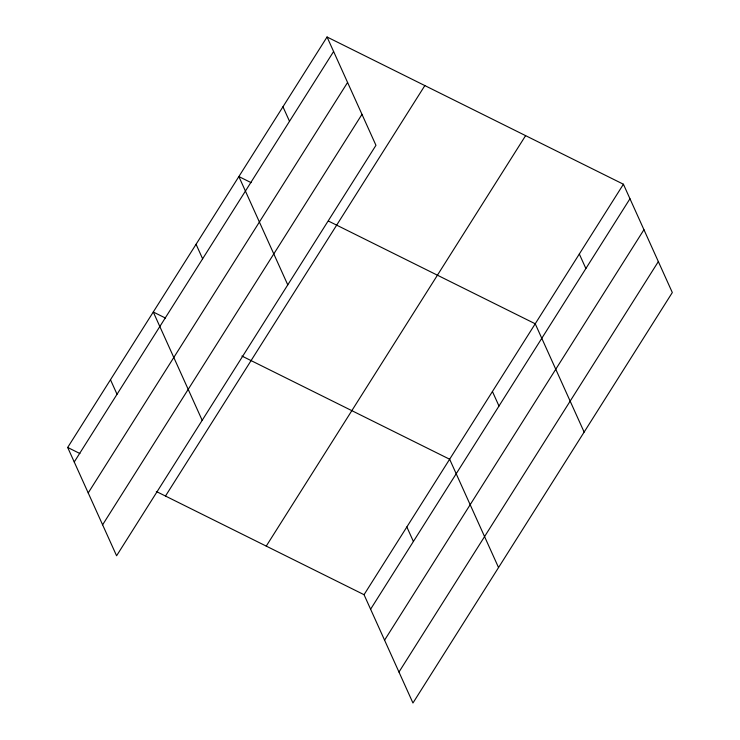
<?xml version="1.0" encoding="UTF-8"?>
<svg xmlns="http://www.w3.org/2000/svg" width="740" height="740" viewBox="0 0 740 740"><rect width="100%" height="100%" fill="white"/><g stroke="black" fill="none" stroke-linecap="round" stroke-linejoin="round"><path stroke-width="1.11" d="M327.052 37L375.957 145.308L116.587 555.768L67.682 447.46L327.052 37L623.413 184.232L672.318 292.541L412.948 703L364.043 594.692L156.316 491.49M74.241 461.982L333.601 51.523M88.208 492.933L347.578 82.473M102.61 524.817L361.98 114.358M165.483 496.05L424.853 85.581M266.243 546.111L525.613 135.642M364.043 594.692L623.413 184.232M370.601 609.214L629.971 198.746M384.578 640.165L643.948 229.696M398.971 672.049L658.341 261.59M251.091 182.632L238.863 176.555L287.768 284.863M328.514 221.094L535.233 323.787L584.138 432.095M165.501 318.08L153.273 312.012L202.177 420.32M241.906 356.042L449.643 459.235L498.538 567.543M67.682 447.46L79.911 453.537M579.318 254.005L585.877 268.528M492.433 391.516L498.991 406.029M282.957 106.782L289.516 121.295M406.843 526.963L413.401 541.486M196.072 244.283L202.621 258.806M110.482 379.74L117.031 394.254"/></g></svg>
